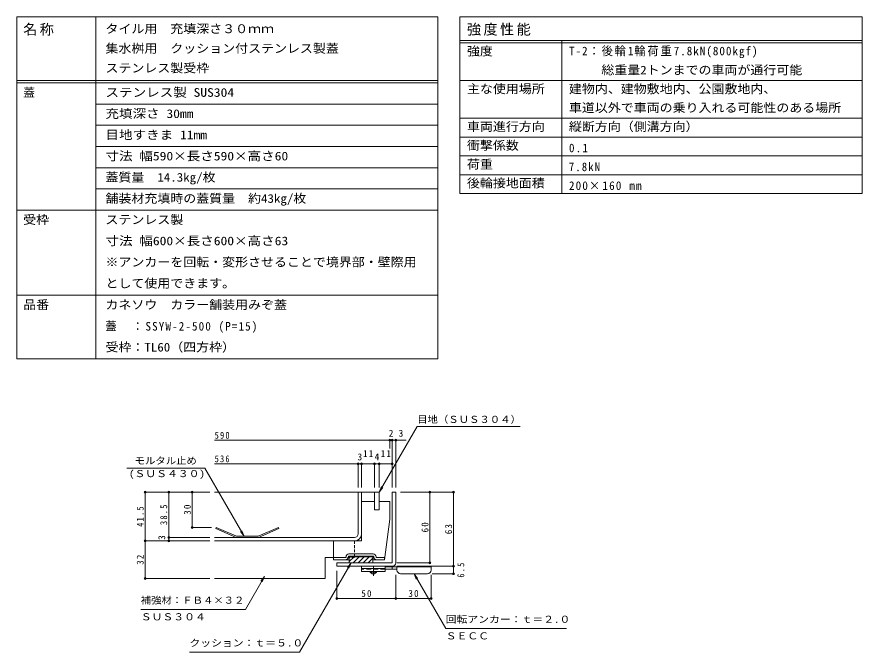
# Model space of a CAD drawing. Units: millimetres on the paper, enlarged 3 times, with parts at other scales. Extents: x -1039 to 1139, y -824 to 816.
# Drawn here: x 63 to 1139, y 8 to 816 of the extents above; entities that cross this region are included whole.
import ezdxf
from ezdxf.enums import TextEntityAlignment as Align

# ---------------------------------------------------------------- set-up
doc = ezdxf.new("R2010")
doc.units = ezdxf.units.MM
doc.header["$LTSCALE"] = 3
doc.header["$PDMODE"] = 32
doc.header["$PDSIZE"] = 2.4
for name, pattern in [('CHAIN1', [8, 5, -1, 1, -1]), ('DASHED1', [1.8, 1.2, -0.6]), ('DASHED2', [3, 2, -1])]:
    doc.linetypes.add(name, pattern=pattern)
for name, color, linetype, lineweight in [('D-1', 2, 'Continuous', 9), ('D-2', 3, 'Continuous', 9), ('D-3', 4, 'Continuous', 9), ('D-4', 7, 'Continuous', 9), ('D-5', 7, 'Continuous', 9), ('D-9', 5, 'Continuous', 5), ('D-A', 6, 'Continuous', 9), ('F-F_F-Fﾚｲﾔ', 3, 'Continuous', 9)]:
    doc.layers.add(name, color=color, linetype=linetype, lineweight=lineweight)
doc.styles.add('ＭＳ ゴシック', font='')
doc.styles.get('ＭＳ ゴシック').set_extended_font_data('MS Gothic')

msp = doc.modelspace()

# ---------------------------------------------------------------- linework, layer by layer
at = {"layer": 'D-1'}
for p, q in [((541.281, 211.423), (545.781, 211.423)), ((541.281, 121.423), (541.281, 211.423)), ((545.781, 121.423), (545.781, 211.423)), ((541.281, 121.423), (470.781, 121.423)), ((470.781, 116.923), (470.781, 121.423)), ((541.281, 116.923), (470.781, 116.923)), ((502.281, 116.923), (502.281, 110.173)), ((532.281, 116.923), (502.281, 116.923)), ((532.281, 113.923), (502.281, 113.923)), ((532.281, 110.173), (502.281, 110.173)), ((513.156, 109.423), (513.156, 110.173)), ((513.156, 109.423), (515.781, 107.173)), ((513.156, 109.423), (521.406, 109.423)), ((518.781, 107.173), (521.406, 109.423)), ((521.406, 109.423), (521.406, 110.173)), ((532.281, 116.923), (532.281, 110.173)), ((590.781, 116.173), (532.281, 116.173)), ((547.289, 113.173), (532.281, 113.173)), ((541.281, 113.173), (541.281, 116.173)), ((547.281, 111.973), (547.281, 116.173)), ((590.781, 111.973), (590.781, 116.173)), ((515.781, 107.173), (518.781, 107.173)), ((551.781, 107.473), (586.281, 107.473))]:
    msp.add_line(p, q, dxfattribs=at)
at = {"layer": 'D-1', "linetype": 'DASHED2'}
msp.add_line((532.281, 113.173), (502.281, 113.173), dxfattribs=at)
at = {"layer": 'D-1', "linetype": 'CHAIN1'}
msp.add_line((517.281, 104.851), (517.281, 116.923), dxfattribs=at)
at = {"layer": 'D-1'}
for centre, start, end in [((541.281, 121.423), 270, 0), ((551.781, 111.973), 180, 270), ((586.281, 111.973), 270, 0)]:
    msp.add_arc(centre, 4.5, start, end, dxfattribs=at)
at = {"layer": 'D-2'}
for p, q in [((315.14, 211.423), (524.781, 211.423)), ((497.781, 158.173), (497.781, 211.423)), ((502.281, 158.173), (502.281, 211.423)), ((342.619, 153.673), (316.653, 165.049)), ((370.944, 153.673), (396.91, 165.049)), ((315.14, 153.673), (493.281, 153.673)), ((370.629, 155.173), (342.933, 155.173)), ((315.14, 149.173), (493.281, 149.173))]:
    msp.add_line(p, q, dxfattribs=at)
for points in [[(342.933, 155.173), (317.255, 166.423), (316.653, 165.049)], [(370.629, 155.173), (396.308, 166.423), (396.91, 165.049)]]:
    msp.add_lwpolyline(points, dxfattribs=at)
for radius in [9, 4.5]:
    msp.add_arc((493.281, 158.173), radius, 270, 0, dxfattribs=at)
at = {"layer": 'D-3'}
for p, q in [((502.281, 149.173), (502.281, 199.423)), ((502.281, 199.423), (518.781, 199.423)), ((518.781, 199.423), (518.781, 188.923)), ((524.781, 188.923), (524.781, 199.423)), ((524.781, 199.423), (538.281, 199.423)), ((524.781, 188.923), (524.781, 199.423)), ((538.281, 176.923), (538.281, 199.423)), ((524.781, 188.923), (518.781, 188.923)), ((538.281, 176.923), (531.531, 125.173)), ((502.281, 149.173), (466.281, 149.173)), ((486.156, 132.673), (516.906, 132.673)), ((486.156, 129.673), (516.906, 129.673)), ((486.531, 129.673), (486.531, 121.423)), ((516.531, 129.523), (486.531, 129.523)), ((516.531, 129.373), (486.531, 129.373)), ((516.531, 129.223), (486.531, 129.223)), ((516.531, 129.673), (516.531, 121.423)), ((481.656, 128.173), (466.281, 128.173)), ((516.531, 129.073), (486.531, 129.073)), ((516.531, 128.923), (486.531, 128.923)), ((492.596, 128.923), (486.531, 122.858)), ((486.531, 121.423), (516.531, 121.423)), ((498.96, 128.923), (491.46, 121.423)), ((505.324, 128.923), (497.824, 121.423)), ((511.688, 128.923), (504.188, 121.423)), ((516.531, 127.402), (510.552, 121.423)), ((521.406, 125.173), (516.531, 125.173)), ((521.406, 128.173), (531.531, 128.173)), ((521.406, 125.173), (531.531, 125.173)), ((531.531, 125.173), (531.531, 128.173))]:
    msp.add_line(p, q, dxfattribs=at)
msp.add_lwpolyline([(486.531, 125.173), (466.281, 125.173), (466.281, 149.173)], dxfattribs=at)
for centre, radius, start, end in [((486.156, 128.923), 3.75, 90, 180), ((486.156, 128.923), 0.75, 90, 180), ((516.906, 128.923), 3.75, 0, 90), ((516.906, 128.923), 0.75, 0, 90), ((481.656, 128.923), 0.75, 270, 0), ((481.656, 128.923), 3.75, 270, 0), ((521.406, 128.923), 3.75, 180, 270), ((521.406, 128.923), 0.75, 180, 270)]:
    msp.add_arc(centre, radius, start, end, dxfattribs=at)
at = {"layer": 'D-4'}
for p, q in [((538.281, 277.423), (315.14, 277.423)), ((538.281, 278.323), (538.281, 266.662)), ((541.281, 277.423), (538.281, 277.423)), ((541.281, 278.323), (541.281, 217.423)), ((545.781, 277.423), (541.281, 277.423)), ((545.781, 277.423), (558.798, 277.423)), ((545.781, 277.423), (545.781, 217.423)), ((497.781, 248.323), (497.781, 217.423)), ((502.281, 248.323), (502.281, 217.423)), ((518.781, 248.323), (518.781, 217.423)), ((524.781, 248.323), (524.781, 217.423)), ((315.14, 247.423), (497.781, 247.423)), ((497.781, 247.423), (502.281, 247.423)), ((502.281, 247.423), (518.781, 247.423)), ((518.781, 247.423), (524.781, 247.423)), ((524.781, 247.423), (541.281, 247.423)), ((225.74, 211.423), (309.14, 211.423)), ((226.64, 211.423), (226.64, 149.173)), ((256.64, 211.423), (256.64, 153.673)), ((286.64, 211.423), (286.64, 166.423)), ((620.181, 211.423), (551.781, 211.423)), ((589.281, 211.423), (589.281, 121.423)), ((619.281, 211.423), (619.281, 116.923)), ((285.74, 166.423), (311.255, 166.423)), ((255.74, 153.673), (309.14, 153.673)), ((256.64, 153.673), (256.64, 149.173)), ((225.74, 149.173), (309.14, 149.173)), ((226.64, 149.173), (226.64, 101.173)), ((590.181, 121.423), (547.281, 121.423)), ((470.781, 75.073), (470.781, 110.923)), ((620.181, 116.923), (547.281, 116.923)), ((619.281, 116.923), (619.281, 107.473)), ((225.74, 101.173), (309.14, 101.173)), ((545.781, 75.073), (545.781, 105.973)), ((590.781, 75.073), (590.781, 105.973)), ((620.181, 107.473), (592.281, 107.473)), ((470.781, 75.973), (545.781, 75.973)), ((545.781, 75.973), (590.781, 75.973))]:
    msp.add_line(p, q, dxfattribs=at)
for p in [(538.281, 277.423), (541.281, 277.423), (545.781, 277.423), (497.781, 247.423), (502.281, 247.423), (518.781, 247.423), (524.781, 247.423), (541.281, 247.423), (226.64, 211.423), (256.64, 211.423), (286.64, 211.423), (589.281, 211.423), (619.281, 211.423), (286.64, 166.423), (256.64, 153.673), (226.64, 149.173), (256.64, 149.173), (589.281, 121.423), (619.281, 116.923), (619.281, 107.473), (226.64, 101.173), (470.781, 75.973), (545.781, 75.973), (590.781, 75.973)]:
    msp.add_point(p, dxfattribs=at)
at = {"layer": 'D-5'}
for p, q in [((704.147, 294.797), (572.918, 294.797)), ((302.618, 242.015), (203.433, 242.015)), ((302.618, 242.015), (352.757, 155.173)), ((524.781, 211.423), (529.347, 217.373)), ((352.757, 155.173), (349.887, 162.102)), ((352.757, 155.173), (348.191, 161.123)), ((423.319, 7.668), (488.996, 121.423)), ((488.996, 121.423), (484.43, 115.473)), ((488.996, 121.423), (486.126, 114.494)), ((354.608, 62.051), (378.733, 103.838)), ((378.733, 103.838), (374.168, 97.887)), ((378.733, 103.838), (375.863, 96.909)), ((569.031, 107.473), (573.597, 101.523)), ((569.031, 107.473), (571.901, 100.544)), ((609.29, 37.743), (569.031, 107.473)), ((354.608, 62.051), (221.108, 62.051)), ((609.29, 37.743), (763.04, 37.743)), ((423.319, 7.668), (283.069, 7.668))]:
    msp.add_line(p, q, dxfattribs=at)
msp.add_lwpolyline([(572.918, 294.797), (524.781, 211.423), (527.651, 218.352)], dxfattribs=at)
at = {"layer": 'D-9'}
for p, q in [((493.281, 149.173), (315.14, 149.173)), ((455.781, 128.173), (455.781, 101.173)), ((466.281, 128.173), (455.781, 128.173)), ((455.781, 101.173), (315.14, 101.173))]:
    msp.add_line(p, q, dxfattribs=at)
at = {"layer": 'D-9', "linetype": 'DASHED1'}
for p, q in [((493.281, 149.173), (493.281, 128.173)), ((493.281, 128.173), (466.281, 128.173))]:
    msp.add_line(p, q, dxfattribs=at)
at = {"layer": 'D-A'}
for p, q in [((518.781, 188.923), (518.781, 211.423)), ((524.781, 211.423), (518.781, 211.423)), ((524.781, 211.423), (524.781, 188.923)), ((524.781, 188.923), (518.781, 188.923))]:
    msp.add_line(p, q, dxfattribs=at)
at = {"layer": 'F-F_F-Fﾚｲﾔ', "color": 7}
for p, q in [((63.398, 816.339), (599.467, 816.339)), ((63.398, 816.339), (63.398, 381.039)), ((163.77, 816.339), (163.77, 381.039)), ((599.467, 816.339), (599.467, 381.039)), ((627.381, 816.339), (627.381, 591.339)), ((627.381, 816.339), (1139.467, 816.339)), ((1139.467, 816.339), (1139.467, 591.339)), ((627.381, 786.339), (1139.467, 786.339)), ((757.203, 786.339), (757.203, 591.339)), ((627.381, 783.339), (1139.467, 783.339)), ((63.398, 735.339), (599.467, 735.339)), ((63.398, 732.339), (599.467, 732.339)), ((627.381, 735.339), (1139.467, 735.339)), ((163.77, 705.339), (599.467, 705.339)), ((163.77, 678.339), (599.467, 678.339)), ((627.381, 687.339), (1139.467, 687.339)), ((627.381, 663.339), (1139.467, 663.339)), ((163.77, 651.339), (599.467, 651.339)), ((627.381, 639.339), (1139.467, 639.339)), ((163.77, 624.339), (599.467, 624.339)), ((627.381, 615.339), (1139.467, 615.339)), ((163.77, 597.339), (599.467, 597.339)), ((627.381, 591.339), (1139.467, 591.339)), ((63.398, 570.339), (599.467, 570.339)), ((63.398, 462.039), (599.467, 462.039)), ((63.398, 381.039), (599.467, 381.039))]:
    msp.add_line(p, q, dxfattribs=at)

# ---------------------------------------------------------------- texts
at = {"layer": 'D-4', "color": 2, "style": 'ＭＳ ゴシック'}
for s, p in [('2', (536.781, 279.223)), ('3', (549.331, 279.223)), ('3', (497.031, 249.223)), ('4', (518.781, 249.223))]:
    msp.add_text(s, height=8.798, dxfattribs=at).set_placement(p, align=Align.BOTTOM_LEFT)
msp.add_text('3', height=8.798, rotation=90, dxfattribs=at).set_placement((254.84, 150.445), align=Align.BOTTOM_LEFT)
at = {"layer": 'D-4', "color": 2, "char_height": 8.798, "attachment_point": 7, "style": 'ＭＳ ゴシック'}
for s, insert in [('\\T1.27;\\W0.9;590', (315.14, 279.223)), ('\\T1.27;\\W0.95;11', (504.156, 255.944)), ('\\T1.27;\\W0.95;11', (526.656, 255.944)), ('\\T1.27;\\W0.9;536', (315.14, 249.223)), ('\\T1.27;\\W0.95;50', (501.906, 77.773)), ('\\T1.27;\\W0.95;30', (561.906, 77.773))]:
    msp.add_mtext(s, dxfattribs=dict(at, insert=insert))
at = {"layer": 'D-4', "color": 2, "char_height": 8.798, "attachment_point": 7, "rotation": 90, "style": 'ＭＳ ゴシック'}
for s, insert in [('\\T1.28;\\W0.9;38.5', (254.84, 169.423)), ('\\T1.27;\\W0.95;30', (284.84, 182.548)), ('\\T1.28;\\W0.9;41.5', (224.84, 167.173)), ('\\T1.27;\\W0.95;60', (587.481, 160.048)), ('\\T1.27;\\W0.95;63', (617.481, 157.798)), ('\\T1.27;\\W0.95;32', (224.84, 118.798)), ('\\T1.27;\\W0.9;6.5', (633.081, 102.448))]:
    msp.add_mtext(s, dxfattribs=dict(at, insert=insert))
at = {"layer": 'D-5', "color": 2, "style": 'ＭＳ ゴシック'}
for s, width, p in [('目地（ＳＵＳ３０４）', 1.1, (573.056, 296.805)), ('モルタル止め', 1.1, (213.276, 244.237)), ('(ＳＵＳ４３０)', 1.15, (206.151, 227.793)), ('補強材：ＦＢ４×３２', 1.1, (221.108, 66.613)), ('ＳＵＳ３０４', 1.15, (221.108, 45.49)), ('回転アンカー：ｔ＝２.０', 1.15, (609.29, 42.304)), ('ＳＥＣＣ', 1.15, (609.29, 21.181)), ('クッション：ｔ＝５.０', 1.15, (283.069, 12.23))]:
    msp.add_text(s, height=8.798, dxfattribs=dict(at, width=width)).set_placement(p, align=Align.BOTTOM_LEFT)
at = {"layer": 'F-F_F-Fﾚｲﾔ', "style": 'ＭＳ ゴシック'}
for s, width, p in [('タイル用\u3000充填深さ３０ｍｍ', 1.1, (176.171, 792.338)), ('集水桝用\u3000クッション付ステンレス製蓋', 1.1, (176.171, 767.344)), ('強度', 1.1, (636.381, 763.839)), ('ステンレス製受枠', 1.1, (176.171, 742.333)), ('\u3000\u3000 総重量2トンまでの車両が通行可能', 1.1, (766.203, 739.839)), ('主な使用場所', 1.1, (636.381, 715.839)), ('建物内、建物敷地内、公園敷地内、', 1.1, (766.203, 715.839)), ('ステンレス製 SUS304', 1.15, (176.171, 711.338)), ('充填深さ 30mm', 1.15, (176.171, 684.339)), ('車道以外で車両の乗り入れる可能性のある場所', 1.1, (766.203, 691.839)), ('車両進行方向', 1.1, (636.381, 667.839)), ('縦断方向（側溝方向）', 1.1, (766.203, 667.839)), ('目地すきま 11mm', 1.15, (176.171, 657.339)), ('衝撃係数', 1.1, (636.381, 643.839)), ('寸法 幅590×長さ590×高さ60', 1.15, (176.171, 630.339)), ('荷重', 1.1, (636.381, 619.839)), ('蓋質量\u300014.3kg/枚', 1.1, (176.171, 603.339)), ('後輪接地面積', 1.1, (636.381, 595.839)), ('舗装材充填時の蓋質量\u3000約43kg/枚', 1.1, (176.171, 576.333)), ('受枠', 1.1, (71.383, 549.339)), ('ステンレス製', 1.1, (176.171, 549.339)), ('寸法 幅600×長さ600×高さ63', 1.15, (176.171, 522.339)), ('※アンカーを回転・変形させることで境界部・壁際用', 1.1, (176.171, 495.339)), ('として使用できます。', 1.1, (176.171, 468.339)), ('品番', 1.1, (71.383, 441.039)), ('カネソウ\u3000カラー舗装用みぞ蓋', 1.1, (176.171, 441.039)), ('受枠：TL60（四方枠）', 1.1, (176.171, 387.039))]:
    msp.add_text(s, height=11, dxfattribs=dict(at, width=width)).set_placement(p, align=Align.BOTTOM_LEFT)
msp.add_text('蓋', height=11, dxfattribs=at).set_placement((71.383, 711.338), align=Align.BOTTOM_LEFT)
at = {"layer": 'F-F_F-Fﾚｲﾔ', "attachment_point": 7, "style": 'ＭＳ ゴシック'}
for s, insert, char_height in [('\\T1.17;名称', (71.383, 792.338), 13.2), ('\\T1.17;強度性能', (636.381, 792.339), 13.2), ('\\T1.17;\\W0.95;T-2：後輪1輪荷重7.8kN(800kgf)', (766.203, 763.839), 11), ('\\T1.21;\\W0.95;0.1', (766.203, 643.839), 11), ('\\T1.22;\\W0.9;7.8kN', (766.203, 619.839), 11), ('\\T1.2;\\W0.95;200×160\\~mm', (766.203, 595.839), 11), ('\\T1.19;\\W0.95;蓋\u3000：SSYW-2-500\\~(P=15)', (176.171, 414.039), 11)]:
    msp.add_mtext(s, dxfattribs=dict(at, insert=insert, char_height=char_height))

doc.saveas('drawing.dxf')
